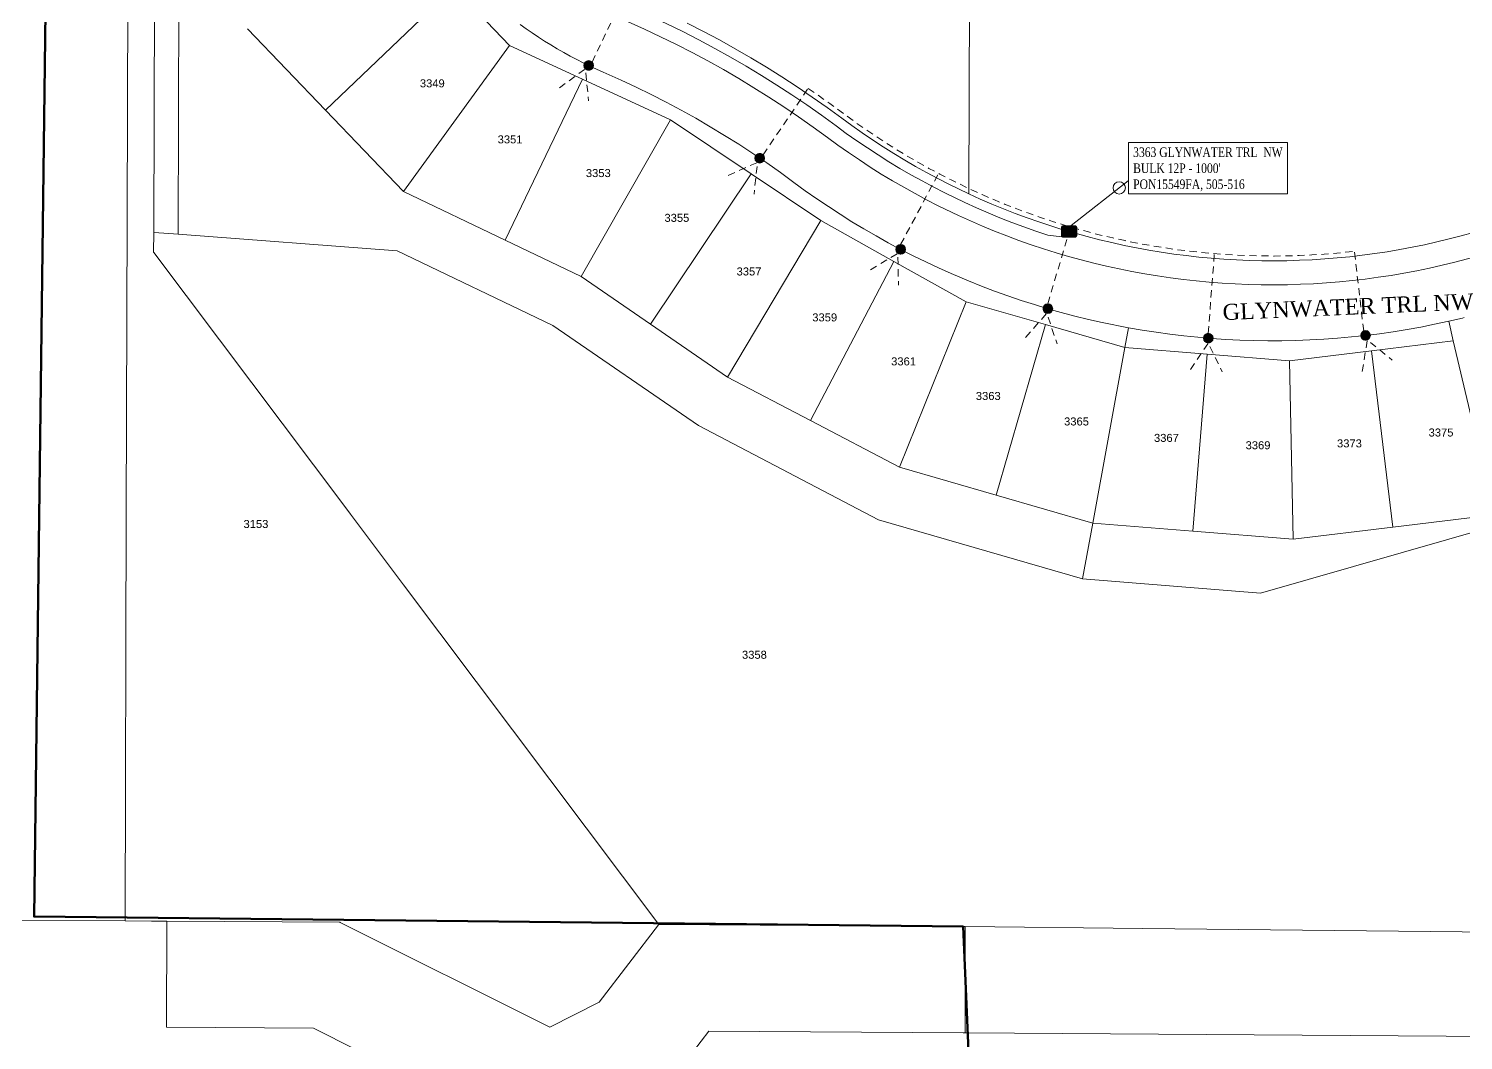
# Model space of a CAD drawing. Header units: feet. Extents: x 865220 to 2774701, y -2240498 to 961524.
# Drawn here: x 2765826 to 2766723, y 955923 to 956555 of the extents above; entities that cross this region are included whole.
import ezdxf
from ezdxf.enums import TextEntityAlignment as Align
from ezdxf.lldxf.tags import DXFTag

# ---------------------------------------------------------------- set-up
doc = ezdxf.new("R2010")
doc.units = ezdxf.units.FT
doc.header["$LTSCALE"] = 0.015
doc.header["$MEASUREMENT"] = 0
doc.linetypes.add('DASHED', pattern=[5, 3, -2])
for name, color, linetype, lineweight in [('144C', 112, '144C', 5), ('DROP BURIED', 7, 'DASHED', 5), ('Parcels', 7, 'Continuous', 0), ('PROP_TEL', 6, 'Continuous', 5), ('Route_3_PSAs', 1, 'Continuous', 100), ('RUNNING LINE (UNDERGROUND)', 10, 'Continuous', 40), ('TAIL', 1, 'MST', 5), ('TERMINALS', 7, 'Continuous', 5)]:
    doc.layers.add(name, color=color, linetype=linetype, lineweight=lineweight)
for name, color, linetype in [('Scott County Addresses', 7, 'Continuous'), ('STREET NAME', 7, 'Continuous'), ('TELEPHONE STRUCT-PROP', 6, 'Continuous')]:
    doc.layers.add(name, color=color, linetype=linetype)
doc.styles.add('Dimensions 100', font='arial.ttf')
doc.styles.add('Line', font='txt.shx', dxfattribs={"height": 3})
doc.styles.add('SIMPLEX', font='times.ttf', dxfattribs={"width": 0.8})
doc.styles.get("Standard").update_dxf_attribs({"font": 'times.ttf'})
doc.styles.add('Utilities', font='arial.ttf', dxfattribs={"height": 2.5})
tags = doc.linetypes.add('144C', pattern='A,80,-5,["144C",Line,S=1.5,R=0,X=0,Y=-1.5],-24', length=109).pattern_tags.tags
tags[6] = DXFTag(74, 10)
tags = doc.linetypes.add('MST', pattern='A,5,-5,5,-5,["TAIL",Line,S=1.5,R=0,X=0,Y=-1.5],-20', length=40).pattern_tags.tags
tags[10] = DXFTag(74, 10)

# ---------------------------------------------------------------- blocks, each defined once
blk = doc.blocks.new('ACMAP_ANN_TEMPLATE_Scott County Address')
at = {"layer": 'Scott County Addresses', "style": 'Dimensions 100'}
blk.add_attdef('ScottCountyAddress', (0, 0), '', height=50, dxfattribs=at)
blk = doc.blocks.new('NEW HH')
at = {"ltscale": 40, "true_color": 0xffffff}
h = blk.add_hatch(color=7, dxfattribs=at)
h.dxf.hatch_style = 1
h.paths.add_polyline_path([(-0.061, -0.031, 0.414214), (-0.046, -0.046), (0.046, -0.046, 0.414214), (0.061, -0.031), (0.061, 0.031, 0.414214), (0.046, 0.046), (-0.046, 0.046, 0.414214), (-0.061, 0.031)])
at = {"layer": 'RUNNING LINE (UNDERGROUND)', "color": 6, "lineweight": 0, "const_width": 0.005, "flags": 128}
blk.add_lwpolyline([(-0.061, 0.031), (-0.061, -0.031, 0.414214), (-0.046, -0.046), (0.046, -0.046, 0.414214), (0.061, -0.031), (0.061, 0.031, 0.414214), (0.046, 0.046), (-0.046, 0.046, 0.414214)], format="xyb", close=True, dxfattribs=at)
at = {"layer": 'TELEPHONE STRUCT-PROP', "color": 18, "true_color": 0x000000, "style": 'Utilities'}
blk.add_text('HH', height=0.05, dxfattribs=at).set_placement((0, 0), align=Align.MIDDLE_CENTER)
blk = doc.blocks.new('Proposed FlowerPot')
at = {"lineweight": 5, "ltscale": 100, "true_color": 0xffffff}
h = blk.add_hatch(color=7, dxfattribs=at)
h.dxf.hatch_style = 1
h.paths.add_polyline_path([(-0.06, 0, 0.414214), (0, -0.06, 0.414214), (0.06, 0, 0.414214), (0, 0.06, 0.414214)])
at = {"lineweight": 5, "ltscale": 100}
blk.add_circle((0, 0), 0.0604, dxfattribs=at)
at = {"layer": 'RUNNING LINE (UNDERGROUND)', "color": 6, "lineweight": 5, "const_width": 0.00907, "flags": 128}
blk.add_lwpolyline([(-0.06, 0, -0.414214), (0, 0.06, -0.414214), (0.06, 0, -0.414214), (0, -0.06, -0.414214), (-0.06, 0)], format="xyb", dxfattribs=at)
at = {"color": 18, "linetype": 'ByBlock', "lineweight": 5, "ltscale": 100, "true_color": 0x000000, "style": 'Dimensions 100'}
blk.add_text('F', height=0.0744, dxfattribs=at).set_placement((-0.029, -0.037))
blk = doc.blocks.new('TERMINAL')
at = {"lineweight": 5, "ltscale": 0.5, "flags": 128}
blk.add_lwpolyline([(-0.07, -0.65), (-0.07, 44.75)], dxfattribs=at)
at = {"lineweight": 5, "ltscale": 0.5}
blk.add_circle((-0.07, 37.61), 3.83, dxfattribs=at)

msp = doc.modelspace()

# ---------------------------------------------------------------- linework, layer by layer
at = {"layer": 'DROP BURIED', "lineweight": 5, "ltscale": 100, "flags": 128}
for points in [[(2766178.29, 956534.44), (2766199.91, 956579.68)], [(2766157.85, 956518.39), (2766174.02, 956530.16), (2766176.13, 956510.27)], [(2766285.19, 956476.51), (2766313.25, 956517.92)], [(2766313.25, 956517.92), (2766317.5, 956515.04), (2766326.83, 956508.48), (2766336.02, 956501.77), (2766342.36, 956497.14), (2766348.77, 956492.63), (2766355.24, 956488.24), (2766361.8, 956483.97), (2766368.43, 956479.8), (2766375.13, 956475.76), (2766381.9, 956471.83), (2766388.73, 956468.02), (2766395.63, 956464.33), (2766402.59, 956460.77), (2766414.92, 956454.82), (2766422.04, 956451.59), (2766429.23, 956448.49), (2766436.46, 956445.51), (2766443.75, 956442.65), (2766451.09, 956439.93), (2766458.47, 956437.33), (2766465.9, 956434.87), (2766473.37, 956432.53), (2766480.87, 956430.32), (2766488.42, 956428.25), (2766496, 956426.3), (2766503.62, 956424.49), (2766511.26, 956422.82), (2766518.93, 956421.27), (2766526.63, 956419.86), (2766534.35, 956418.59), (2766542.09, 956417.45), (2766549.86, 956416.44), (2766557.63, 956415.57), (2766565.43, 956414.84), (2766573.23, 956414.24), (2766581.04, 956413.78), (2766588.86, 956413.46), (2766596.68, 956413.27), (2766604.51, 956413.22), (2766612.34, 956413.31), (2766620.16, 956413.53), (2766627.98, 956413.89), (2766635.79, 956414.38), (2766643.59, 956415.01), (2766651.38, 956415.78), (2766654.6, 956416.15)], [(2766263.3, 956463.63), (2766281.59, 956471.73), (2766279.45, 956451.84)], [(2766371.06, 956420.4), (2766394.79, 956464.79)], [(2766463.04, 956383.34), (2766477.17, 956431.41)], [(2766352.18, 956404.58), (2766369.3, 956414.92), (2766369.7, 956394.93)], [(2766563.26, 956364.88), (2766567.07, 956414.72)], [(2766660.38, 956366.38), (2766654.6, 956416.15)], [(2766449.15, 956362.36), (2766462.37, 956377.37), (2766468.76, 956358.41)], [(2766659.5, 956341.01), (2766662.6, 956360.77), (2766678.16, 956348.2)], [(2766552.08, 956342.25), (2766563.23, 956358.85), (2766572.04, 956340.89)]]:
    msp.add_lwpolyline(points, dxfattribs=at)
at = {"layer": 'Parcels', "lineweight": 5}
for p, q in [((2765890.16, 957246.79), (2765887.81, 956437.52)), ((2766414.53, 956736.17), (2766413.65, 956452.1)), ((2765905.24, 956714.28), (2765904.37, 956427.96)), ((2765919.61, 956426.81), (2765920.32, 956655.8)), ((2766091.97, 956581.15), (2766011.78, 956504.42)), ((2766091.97, 956581.15), (2766126.67, 956544.89)), ((2766137.12, 956555.29), (2766133.38, 956558)), ((2765963.08, 956555.31), (2766011.78, 956504.42)), ((2766140.91, 956552.64), (2766137.12, 956555.29)), ((2766144.75, 956550.06), (2766140.91, 956552.64)), ((2766148.64, 956547.55), (2766144.75, 956550.06)), ((2766126.67, 956544.89), (2766060.49, 956453.52)), ((2766126.67, 956544.89), (2766126.67, 956544.89)), ((2766126.67, 956544.89), (2766172.21, 956523.78)), ((2766152.56, 956545.11), (2766148.64, 956547.55)), ((2766156.53, 956542.73), (2766152.56, 956545.11)), ((2766160.54, 956540.42), (2766156.53, 956542.73)), ((2766164.59, 956538.19), (2766160.54, 956540.42)), ((2766168.67, 956536.02), (2766164.59, 956538.19)), ((2766172.8, 956533.93), (2766168.67, 956536.02)), ((2766176.96, 956531.91), (2766172.8, 956533.93)), ((2766185.18, 956528.18), (2766176.96, 956531.91)), ((2766124.03, 956423.11), (2766172.21, 956523.78)), ((2766172.21, 956523.78), (2766124.03, 956423.11)), ((2766172.21, 956523.78), (2766172.21, 956523.78)), ((2766172.21, 956523.78), (2766227.28, 956498.24)), ((2766196.38, 956523.18), (2766185.18, 956528.18)), ((2766205.87, 956518.73), (2766196.38, 956523.18)), ((2766215.28, 956514.12), (2766205.87, 956518.73)), ((2766224.61, 956509.34), (2766215.28, 956514.12)), ((2766060.49, 956453.52), (2766011.78, 956504.42)), ((2766233.85, 956504.39), (2766224.61, 956509.34)), ((2766243.01, 956499.29), (2766233.85, 956504.39)), ((2766227.28, 956498.24), (2766171.46, 956400.41)), ((2766227.28, 956498.24), (2766227.28, 956498.24)), ((2766277.62, 956464.49), (2766227.28, 956498.24)), ((2766252.08, 956494.03), (2766243.01, 956499.29)), ((2766261.05, 956488.61), (2766252.08, 956494.03)), ((2766269.93, 956483.04), (2766261.05, 956488.61)), ((2766278.71, 956477.31), (2766269.93, 956483.04)), ((2766287.39, 956471.43), (2766278.71, 956477.31)), ((2766295.96, 956465.4), (2766287.39, 956471.43)), ((2766277.62, 956464.49), (2766214.7, 956370.65)), ((2766277.62, 956464.49), (2766277.62, 956464.49)), ((2766321.11, 956435.33), (2766277.62, 956464.49)), ((2766277.62, 956464.49), (2766321.11, 956435.33)), ((2766304.43, 956459.22), (2766295.96, 956465.4)), ((2766311.5, 956454.06), (2766304.43, 956459.22)), ((2766060.49, 956453.52), (2766124.03, 956423.11)), ((2766124.03, 956423.11), (2766060.49, 956453.52)), ((2766318.66, 956449.02), (2766311.5, 956454.06)), ((2766325.9, 956444.12), (2766318.66, 956449.02)), ((2766333.23, 956439.33), (2766325.9, 956444.12)), ((2765887.81, 956437.52), (2765887.27, 956252.34)), ((2765887.81, 956437.52), (2765887.81, 956437.52)), ((2766262.96, 956337.43), (2766321.11, 956435.33)), ((2766321.11, 956435.33), (2766321.11, 956435.33)), ((2766366.83, 956409.83), (2766321.11, 956435.33)), ((2766321.11, 956435.33), (2766366.83, 956409.83)), ((2766340.64, 956434.68), (2766333.23, 956439.33)), ((2766348.13, 956430.16), (2766340.64, 956434.68)), ((2765904.33, 956415.64), (2765904.37, 956427.96)), ((2765904.37, 956427.96), (2765904.6, 956427.94)), ((2765904.6, 956427.94), (2765904.37, 956427.96)), ((2765904.6, 956427.94), (2765919.61, 956426.81)), ((2765919.61, 956426.81), (2765904.6, 956427.94)), ((2766056.42, 956416.48), (2765919.61, 956426.81)), ((2766124.03, 956423.11), (2766171.46, 956400.41)), ((2766171.46, 956400.41), (2766124.03, 956423.11)), ((2766355.7, 956425.76), (2766348.13, 956430.16)), ((2766363.34, 956421.51), (2766355.7, 956425.76)), ((2765904.33, 956415.64), (2765904.56, 956415.34)), ((2765965.68, 956333.95), (2765904.56, 956415.34)), ((2765904.56, 956415.34), (2765965.68, 956333.95)), ((2766056.42, 956416.48), (2766153.77, 956369.89)), ((2766371.06, 956417.38), (2766363.34, 956421.51)), ((2766378.85, 956413.39), (2766371.06, 956417.38)), ((2766366.83, 956409.83), (2766314.7, 956310.32)), ((2766366.83, 956409.83), (2766366.83, 956409.83)), ((2766411.94, 956384.68), (2766366.83, 956409.83)), ((2766386.71, 956409.54), (2766378.85, 956413.39)), ((2766394.63, 956405.82), (2766386.71, 956409.54)), ((2766402.62, 956402.24), (2766394.63, 956405.82)), ((2766171.46, 956400.41), (2766214.7, 956370.65)), ((2766214.7, 956370.65), (2766171.46, 956400.41)), ((2766413.5, 956397.64), (2766402.62, 956402.24)), ((2766421.62, 956394.39), (2766413.5, 956397.64)), ((2766429.81, 956391.29), (2766421.62, 956394.39)), ((2766438.04, 956388.33), (2766429.81, 956391.29)), ((2766446.33, 956385.51), (2766438.04, 956388.33)), ((2766370.36, 956281.16), (2766411.94, 956384.68)), ((2766411.94, 956384.68), (2766411.94, 956384.68)), ((2766461.54, 956370.34), (2766411.94, 956384.68)), ((2766454.66, 956382.84), (2766446.33, 956385.51)), ((2766463.04, 956380.31), (2766454.66, 956382.84)), ((2766471.46, 956377.93), (2766463.04, 956380.31)), ((2766153.77, 956369.89), (2766244.73, 956307.28)), ((2766214.7, 956370.65), (2766262.96, 956337.43)), ((2766430.71, 956263.72), (2766461.54, 956370.34)), ((2766461.54, 956370.34), (2766430.71, 956263.72)), ((2766461.54, 956370.34), (2766461.54, 956370.34)), ((2766511.12, 956356), (2766461.54, 956370.34)), ((2766461.54, 956370.34), (2766511.12, 956356)), ((2766479.92, 956375.7), (2766471.46, 956377.93)), ((2766488.42, 956373.62), (2766479.92, 956375.7)), ((2766496.96, 956371.68), (2766488.42, 956373.62)), ((2766513.38, 956368.4), (2766496.96, 956371.68)), ((2766704.71, 956370.54), (2766696.13, 956368.85)), ((2766713.5, 956372.43), (2766704.71, 956370.54)), ((2766722.02, 956374.42), (2766713.5, 956372.43)), ((2766716.38, 956360.18), (2766713.5, 956372.43)), ((2766713.5, 956372.43), (2766713.5, 956372.43)), ((2766723.23, 956374.73), (2766722.02, 956374.42)), ((2766513.38, 956368.4), (2766511.12, 956356)), ((2766511.12, 956356), (2766513.38, 956368.4)), ((2766522, 956366.9), (2766513.38, 956368.4)), ((2766513.38, 956368.4), (2766513.38, 956368.4)), ((2766530.65, 956365.55), (2766522, 956366.9)), ((2766539.32, 956364.35), (2766530.65, 956365.55)), ((2766548.01, 956363.31), (2766539.32, 956364.35)), ((2766556.71, 956362.42), (2766548.01, 956363.31)), ((2766565.43, 956361.67), (2766556.71, 956362.42)), ((2766574.16, 956361.09), (2766565.43, 956361.67)), ((2766582.9, 956360.65), (2766574.16, 956361.09)), ((2766591.65, 956360.37), (2766582.9, 956360.65)), ((2766600.4, 956360.23), (2766591.65, 956360.37)), ((2766617.9, 956360.43), (2766609.15, 956360.26)), ((2766626.65, 956360.76), (2766617.9, 956360.43)), ((2766635.38, 956361.24), (2766626.65, 956360.76)), ((2766644.11, 956361.87), (2766635.38, 956361.24)), ((2766652.83, 956362.65), (2766644.11, 956361.87)), ((2766661.53, 956363.59), (2766652.83, 956362.65)), ((2766670.21, 956364.68), (2766661.53, 956363.59)), ((2766678.87, 956365.92), (2766670.21, 956364.68)), ((2766687.51, 956367.31), (2766678.87, 956365.92)), ((2766696.13, 956368.85), (2766687.51, 956367.31)), ((2766491.06, 956246.27), (2766511.12, 956356)), ((2766562.58, 956351.87), (2766511.12, 956356)), ((2766511.12, 956356), (2766511.12, 956356)), ((2766553.69, 956241.24), (2766562.58, 956351.87)), ((2766562.58, 956351.87), (2766614.04, 956347.73)), ((2766562.58, 956351.87), (2766562.58, 956351.87)), ((2766609.15, 956360.26), (2766600.4, 956360.23)), ((2766665.29, 956353.97), (2766614.04, 956347.73)), ((2766665.29, 956353.97), (2766716.38, 956360.18)), ((2766665.29, 956353.97), (2766678.69, 956243.79)), ((2766741.95, 956251.49), (2766716.38, 956360.18)), ((2766614.04, 956347.73), (2766614.04, 956347.73)), ((2766614.04, 956347.73), (2766616.32, 956236.21)), ((2766023.1, 956257.47), (2765965.68, 956333.95)), ((2765965.68, 956333.95), (2766023.1, 956257.47)), ((2766314.7, 956310.32), (2766262.96, 956337.43)), ((2766357.18, 956248.37), (2766244.73, 956307.28)), ((2766314.7, 956310.32), (2766370.36, 956281.16)), ((2766370.36, 956281.16), (2766430.71, 956263.72)), ((2766430.71, 956263.72), (2766491.06, 956246.27)), ((2766023.1, 956257.47), (2766027.26, 956251.94)), ((2765887.27, 956252.34), (2765886.53, 955997.62)), ((2766060.52, 956207.67), (2766027.26, 956251.94)), ((2766027.26, 956251.94), (2766060.52, 956207.67)), ((2766357.18, 956248.37), (2766484.7, 956211.5)), ((2766484.7, 956211.5), (2766357.18, 956248.37)), ((2766491.06, 956246.27), (2766484.7, 956211.5)), ((2766484.7, 956211.5), (2766491.06, 956246.27)), ((2766553.69, 956241.24), (2766491.06, 956246.27)), ((2766743.52, 956244.8), (2766595.99, 956202.56)), ((2766678.69, 956243.79), (2766616.32, 956236.21)), ((2766741.95, 956251.49), (2766678.69, 956243.79)), ((2766678.69, 956243.79), (2766678.69, 956243.79)), ((2766553.69, 956241.24), (2766616.32, 956236.21)), ((2766595.99, 956202.56), (2766484.7, 956211.5)), ((2766219.96, 955995.47), (2766060.52, 956207.67)), ((2766060.52, 956207.67), (2766219.96, 955995.47)), ((2765103.21, 956003.04), (2765886.53, 955997.62)), ((2765903.05, 955997.6), (2765886.53, 955997.62)), ((2765886.53, 955997.62), (2765886.53, 955997.62)), ((2765903.05, 955997.6), (2765912.54, 955997.53)), ((2765912.54, 955997.53), (2765903.05, 955997.6)), ((2765912.32, 955931.23), (2765912.54, 955997.23)), ((2765912.54, 955997.53), (2766020.74, 955996.81)), ((2765912.54, 955997.53), (2765912.54, 955997.23)), ((2765912.54, 955997.23), (2765912.54, 955997.53)), ((2766020.8, 955996.78), (2766020.74, 955996.81)), ((2766020.74, 955996.81), (2766020.74, 955996.81)), ((2766151.82, 955931.2), (2766020.8, 955996.78)), ((2766182.8, 955946.94), (2766219.75, 955995.2)), ((2766219.75, 955995.2), (2766219.93, 955995.43)), ((2766219.93, 955995.43), (2766219.96, 955995.47)), ((2766219.96, 955995.47), (2766410.22, 955994.14)), ((2766410.22, 955994.14), (2766410.94, 955994.14)), ((2766411.46, 955994.13), (2766410.94, 955994.14)), ((2766411.3, 955928.49), (2766411.46, 955992.89)), ((2766522.31, 955992.99), (2766411.46, 955994.13)), ((2766411.46, 955994.13), (2766411.46, 955993.78)), ((2766411.46, 955993.78), (2766411.46, 955994.13)), ((2766411.46, 955992.89), (2766411.46, 955993.78)), ((2766742.78, 955990.73), (2766522.31, 955992.99)), ((2766182.8, 955946.94), (2766151.82, 955931.2)), ((2766182.8, 955946.94), (2766182.8, 955946.94)), ((2765912.32, 955931.23), (2766004.22, 955930.59)), ((2766004.22, 955930.59), (2766150.83, 955857.14)), ((2766224.82, 955894.55), (2766251.28, 955928.85)), ((2766410.11, 955927.73), (2766251.28, 955928.85)), ((2766410.11, 955927.73), (2766410.82, 955927.73)), ((2766410.82, 955927.73), (2766410.11, 955927.73)), ((2766411.29, 955927.73), (2766410.82, 955927.73)), ((2766411.29, 955927.73), (2766411.3, 955928.49)), ((2766412.26, 955927.72), (2766411.29, 955927.73)), ((2766841.98, 955924.69), (2766412.26, 955927.72))]:
    msp.add_line(p, q, dxfattribs=at)
msp.add_lwpolyline([(2766237.68, 956558.81), (2766247.79, 956553.63), (2766257.81, 956548.28), (2766267.72, 956542.75), (2766277.55, 956537.05), (2766287.27, 956531.18), (2766296.88, 956525.15), (2766306.39, 956518.94), (2766315.79, 956512.57), (2766325.08, 956506.04), (2766334.25, 956499.34), (2766340.62, 956494.7), (2766347.06, 956490.16), (2766353.58, 956485.74), (2766360.18, 956481.44), (2766366.85, 956477.25), (2766373.6, 956473.18), (2766380.41, 956469.22), (2766387.29, 956465.39), (2766394.24, 956461.68), (2766401.25, 956458.08), (2766413.65, 956452.1), (2766420.83, 956448.85), (2766428.06, 956445.72), (2766435.34, 956442.72), (2766442.68, 956439.85), (2766450.07, 956437.11), (2766457.5, 956434.49), (2766464.98, 956432.01), (2766472.49, 956429.66), (2766480.05, 956427.44), (2766487.65, 956425.35), (2766495.28, 956423.39), (2766502.95, 956421.57), (2766510.64, 956419.88), (2766518.37, 956418.33), (2766526.12, 956416.91), (2766533.89, 956415.62), (2766541.68, 956414.48), (2766549.5, 956413.47), (2766557.33, 956412.59), (2766565.17, 956411.85), (2766573.03, 956411.25), (2766580.89, 956410.79), (2766588.76, 956410.46), (2766596.64, 956410.27), (2766604.52, 956410.22), (2766612.4, 956410.31), (2766620.27, 956410.53), (2766628.14, 956410.89), (2766636, 956411.39), (2766643.86, 956412.02), (2766651.7, 956412.8), (2766659.52, 956413.7), (2766667.33, 956414.75), (2766675.12, 956415.93), (2766682.89, 956417.25), (2766690.63, 956418.7), (2766698.35, 956420.29), (2766706.04, 956422.01), (2766713.69, 956423.87), (2766721.32, 956425.86), (2766728.91, 956427.98)], dxfattribs=at)
at = {"layer": 'Route_3_PSAs', "ltscale": 50, "flags": 128}
msp.add_lwpolyline([(2765847.87, 957447.67), (2768617.23, 957421.73), (2768600.14, 956806.71), (2768477.79, 956145.17), (2768507.84, 955585.08), (2769992.35, 955585.08), (2769862.15, 953817.73), (2766205.47, 950780.91), (2765276.3, 950776.5), (2764380.6, 951883.97), (2763720.61, 951883.97), (2763786.15, 954650.6), (2764381.09, 954801.47), (2766461.24, 954801.47), (2766410.22, 955994.14), (2765829.65, 956000.33), (2765847.87, 957447.67)], dxfattribs=at)
at = {"layer": 'TAIL', "lineweight": 5, "ltscale": 100, "flags": 128}
msp.add_lwpolyline([(2766074.9, 956803.24), (2766073.78, 956730.89, 0.181909), (2766154.47, 956597.22), (2766157.53, 956594.87), (2766160.63, 956592.57), (2766163.77, 956590.33), (2766166.94, 956588.14), (2766170.16, 956586.01), (2766173.41, 956583.94), (2766176.69, 956581.92), (2766180.02, 956579.96), (2766183.37, 956578.06), (2766186.76, 956576.22), (2766190.18, 956574.43), (2766193.63, 956572.71), (2766197.12, 956571.04), (2766202.62, 956568.57), (2766214.71, 956563.17), (2766224.89, 956558.4), (2766234.99, 956553.44), (2766245.01, 956548.32), (2766254.93, 956543.01), (2766264.76, 956537.54), (2766274.49, 956531.89), (2766284.12, 956526.07), (2766293.65, 956520.09), (2766303.07, 956513.94), (2766312.38, 956507.63), (2766321.59, 956501.16), (2766330.72, 956494.5), (2766337.12, 956489.82), (2766343.65, 956485.23), (2766350.26, 956480.75), (2766356.95, 956476.39), (2766363.71, 956472.14), (2766370.54, 956468.01), (2766377.45, 956464.01), (2766384.42, 956460.12), (2766391.46, 956456.36), (2766398.58, 956452.71), (2766411.11, 956446.66), (2766418.4, 956443.36), (2766425.73, 956440.19), (2766433.11, 956437.15), (2766440.54, 956434.24), (2766448.03, 956431.46), (2766455.56, 956428.82), (2766463.13, 956426.3), (2766471.85, 956425.17)], format="xyb", dxfattribs=at)

# ---------------------------------------------------------------- block references
at = {"layer": 'PROP_TEL', "lineweight": 5}
for name, p, xscale, yscale, zscale in [('Proposed FlowerPot', (2766176.16, 956532.3), 50, 50, 50), ('Proposed FlowerPot', (2766283.05, 956474.37), 50, 50, 50), ('NEW HH', (2766476.32, 956428.53), 80, 80, 80), ('Proposed FlowerPot', (2766371.06, 956417.38), 50, 50, 50), ('Proposed FlowerPot', (2766463.04, 956380.31), 50, 50, 50), ('Proposed FlowerPot', (2766563.26, 956361.86), 50, 50, 50), ('Proposed FlowerPot', (2766661.53, 956363.59), 50, 50, 50)]:
    msp.add_blockref(name, p, dxfattribs=dict(at, xscale=xscale, yscale=yscale, zscale=zscale))
at = {"layer": 'Scott County Addresses', "lineweight": 5, "xscale": 0.1, "yscale": 0.1, "zscale": 0.1}
for p, values in [((2766070.68, 956518.64), {'ScottCountyAddress': '3349'}), ((2766119.27, 956483.61), {'ScottCountyAddress': '3351'}), ((2766174.39, 956462.56), {'ScottCountyAddress': '3353'}), ((2766223.5, 956434.59), {'ScottCountyAddress': '3355'}), ((2766268.56, 956401.07), {'ScottCountyAddress': '3357'}), ((2766315.85, 956372.36), {'ScottCountyAddress': '3359'}), ((2766365.13, 956344.86), {'ScottCountyAddress': '3361'}), ((2766418.05, 956323.26), {'ScottCountyAddress': '3363'}), ((2766473.19, 956307.32), {'ScottCountyAddress': '3365'}), ((2766529.37, 956297.05), {'ScottCountyAddress': '3367'}), ((2766586.6, 956292.45), {'ScottCountyAddress': '3369'}), ((2766643.71, 956293.62), {'ScottCountyAddress': '3373'}), ((2766700.92, 956300.42), {'ScottCountyAddress': '3375'}), ((2765960.49, 956243.25), {'ScottCountyAddress': '3153'}), ((2766271.94, 956161.51), {'ScottCountyAddress': '3358'})]:
    msp.add_blockref('ACMAP_ANN_TEMPLATE_Scott County Address', p, dxfattribs=at).add_auto_attribs(values)
at = {"layer": 'TERMINALS', "lineweight": 5, "ltscale": 0.5, "rotation": 308.1121725660389}
msp.add_blockref('TERMINAL', (2766478.09, 956432.54), dxfattribs=at)

# ---------------------------------------------------------------- texts
at = {"layer": 'STREET NAME', "lineweight": 5, "ltscale": 40, "insert": (2766572.01, 956383.1), "char_height": 10, "attachment_point": 1, "rotation": 2.47057}
msp.add_mtext('GLYNWATER TRL NW', dxfattribs=at)

# ---------------------------------------------------------------- next in the draw order: texts
at = {"layer": 'TERMINALS', "lineweight": 5, "ltscale": 0.5, "insert": (2766516.34, 956481.1), "char_height": 6, "attachment_point": 1, "style": 'SIMPLEX', "bg_fill": 19, "box_fill_scale": 1.5, "bg_fill_color": 256, "bg_fill_transparency": 0}
msp.add_mtext("3363 GLYNWATER TRL  NW\\PBULK 12P - 1000'\\PPON15549FA, 505-516", dxfattribs=at)

# ---------------------------------------------------------------- next in the draw order: linework, layer by layer
at = {"layer": '144C', "lineweight": 5, "ltscale": 100, "flags": 128}
msp.add_lwpolyline([(2766072.53, 956804.76), (2766058.23, 956789.04), (2766062.8, 956725.19), (2766065.83, 956720.84), (2766065.91, 956720.27), (2766066.98, 956718.03), (2766067.08, 956717.49), (2766067.19, 956716.94), (2766067.31, 956716.38), (2766067.45, 956715.78), (2766068.46, 956711.89), (2766069.53, 956708.02), (2766070.66, 956704.17), (2766071.84, 956700.44), (2766073.14, 956696.54), (2766074.48, 956692.75), (2766075.88, 956688.99), (2766077.35, 956685.25), (2766078.88, 956681.54), (2766080.48, 956677.86), (2766082.14, 956674.21), (2766083.87, 956670.59), (2766085.65, 956666.99), (2766087.51, 956663.43), (2766089.42, 956659.9), (2766091.39, 956656.41), (2766093.43, 956652.95), (2766095.52, 956649.52), (2766097.68, 956646.14), (2766099.89, 956642.79), (2766102.16, 956639.48), (2766104.49, 956636.21), (2766106.87, 956632.98), (2766109.32, 956629.79), (2766111.81, 956626.65), (2766114.36, 956623.55), (2766116.97, 956620.5), (2766119.63, 956617.49), (2766122.33, 956614.53), (2766125.1, 956611.62), (2766127.91, 956608.75), (2766130.77, 956605.94), (2766133.68, 956603.17), (2766136.63, 956600.46), (2766139.64, 956597.8), (2766142.69, 956595.19), (2766145.78, 956592.63), (2766148.92, 956590.13), (2766152.11, 956587.69), (2766155.33, 956585.3), (2766158.6, 956582.96), (2766161.9, 956580.69), (2766165.25, 956578.47), (2766168.63, 956576.31), (2766172.05, 956574.21), (2766175.51, 956572.17), (2766179, 956570.19), (2766182.53, 956568.27), (2766186.09, 956566.42), (2766189.68, 956564.62), (2766193.34, 956562.88), (2766198.94, 956560.35), (2766210.97, 956554.99), (2766221, 956550.28), (2766230.96, 956545.4), (2766240.84, 956540.34), (2766250.62, 956535.11), (2766260.31, 956529.71), (2766269.9, 956524.14), (2766279.4, 956518.41), (2766288.8, 956512.51), (2766298.09, 956506.45), (2766307.27, 956500.23), (2766316.34, 956493.84), (2766325.41, 956487.23), (2766331.88, 956482.5), (2766338.54, 956477.82), (2766345.28, 956473.25), (2766352.09, 956468.81), (2766358.99, 956464.48), (2766365.96, 956460.27), (2766373, 956456.18), (2766380.11, 956452.22), (2766387.29, 956448.38), (2766394.57, 956444.65), (2766407.29, 956438.51), (2766414.76, 956435.13), (2766422.23, 956431.9), (2766429.76, 956428.8), (2766437.34, 956425.83), (2766444.97, 956423), (2766452.65, 956420.3), (2766460.37, 956417.73), (2766468.14, 956415.3), (2766475.95, 956413.01), (2766483.8, 956410.85), (2766491.68, 956408.83), (2766499.6, 956406.95), (2766507.56, 956405.2), (2766515.54, 956403.59), (2766523.54, 956402.13), (2766531.57, 956400.8), (2766539.63, 956399.62), (2766547.7, 956398.57), (2766555.79, 956397.67), (2766563.9, 956396.91), (2766572.01, 956396.28), (2766580.14, 956395.81), (2766588.27, 956395.47), (2766596.41, 956395.27), (2766604.55, 956395.22), (2766612.69, 956395.31), (2766620.83, 956395.54), (2766628.96, 956395.91), (2766637.08, 956396.43), (2766645.2, 956397.08), (2766653.3, 956397.88), (2766661.38, 956398.82), (2766669.45, 956399.9), (2766677.5, 956401.12), (2766685.53, 956402.48), (2766693.53, 956403.98), (2766701.5, 956405.62), (2766709.44, 956407.4), (2766717.35, 956409.32), (2766725.23, 956411.37), (2766733.07, 956413.57), (2766740.87, 956415.9), (2766748.63, 956418.36), (2766756.34, 956420.96), (2766764.01, 956423.69), (2766771.63, 956426.56), (2766779.2, 956429.56), (2766786.71, 956432.69), (2766794.17, 956435.95), (2766801.57, 956439.35), (2766808.91, 956442.87), (2766816.19, 956446.51), (2766823.4, 956450.29), (2766830.54, 956454.19), (2766837.62, 956458.21), (2766844.62, 956462.36), (2766851.56, 956466.63), (2766858.41, 956471.02), (2766865.19, 956475.53), (2766871.89, 956480.15), (2766878.51, 956484.89), (2766885.04, 956489.75), (2766891.49, 956494.72), (2766897.85, 956499.8), (2766904.13, 956505), (2766912.1, 956511.88), (2767034.28, 956619.71), (2767038.19, 956623.08), (2767041.21, 956625.58), (2767044.29, 956628.04), (2767047.4, 956630.45), (2767050.56, 956632.8), (2767053.76, 956635.09), (2767057, 956637.33), (2767060.28, 956639.51), (2767063.6, 956641.63), (2767066.95, 956643.7), (2767070.33, 956645.71), (2767073.76, 956647.65), (2767077.21, 956649.54), (2767080.7, 956651.37), (2767084.22, 956653.13), (2767087.77, 956654.84), (2767091.35, 956656.48), (2767094.96, 956658.06), (2767098.59, 956659.57), (2767102.25, 956661.03), (2767105.93, 956662.41), (2767109.64, 956663.74), (2767113.37, 956665), (2767117.12, 956666.19), (2767120.9, 956667.32), (2767124.69, 956668.38), (2767128.5, 956669.37), (2767132.32, 956670.3), (2767136.17, 956671.16), (2767140.09, 956671.97), (2767208.35, 956685.42), (2767211.28, 956686.02), (2767214.27, 956686.69), (2767217.25, 956687.42), (2767220.22, 956688.19), (2767223.17, 956689.02), (2767226.1, 956689.9), (2767229.02, 956690.82), (2767231.93, 956691.8), (2767234.81, 956692.83), (2767237.68, 956693.91), (2767240.53, 956695.04), (2767243.36, 956696.22), (2767246.16, 956697.45), (2767248.95, 956698.73), (2767251.71, 956700.06), (2767254.45, 956701.43), (2767257.17, 956702.85), (2767259.86, 956704.32), (2767262.52, 956705.84), (2767265.15, 956707.4), (2767267.76, 956709.01), (2767270.34, 956710.66), (2767272.89, 956712.36), (2767275.42, 956714.1), (2767277.91, 956715.88), (2767280.36, 956717.71), (2767282.79, 956719.58), (2767285.18, 956721.5), (2767287.54, 956723.45), (2767289.87, 956725.45), (2767292.16, 956727.48), (2767294.41, 956729.56), (2767296.63, 956731.68), (2767298.81, 956733.83), (2767300.95, 956736.02), (2767303.06, 956738.25), (2767305.12, 956740.51), (2767307.15, 956742.81), (2767309.13, 956745.15), (2767311.07, 956747.52), (2767312.97, 956749.92), (2767314.83, 956752.36), (2767316.65, 956754.82), (2767318.42, 956757.32), (2767320.15, 956759.85), (2767321.84, 956762.41), (2767323.48, 956765), (2767325.07, 956767.62), (2767326.62, 956770.26), (2767328.12, 956772.93), (2767329.58, 956775.63), (2767330.99, 956778.35), (2767332.35, 956781.1), (2767333.66, 956783.86), (2767334.92, 956786.66), (2767336.14, 956789.47), (2767337.3, 956792.3), (2767338.42, 956795.16), (2767339.49, 956798.03), (2767340.5, 956800.92), (2767341.47, 956803.83), (2767342.38, 956806.76), (2767342.46, 956807.02), (2767343.24, 956809.69), (2767344.06, 956812.65), (2767344.82, 956815.62), (2767345.25, 956817.43), (2767345.52, 956818.6), (2767346.18, 956821.59), (2767346.78, 956824.6), (2767347.33, 956827.61), (2767347.83, 956830.63), (2767348.28, 956833.67), (2767348.67, 956836.71), (2767349.01, 956839.75), (2767349.29, 956842.8), (2767349.53, 956845.9), (2767349.79, 956850.81), (2767350.5, 956864.71), (2767351.15, 956873.55), (2767351.96, 956882.41), (2767352.92, 956891.26), (2767354.04, 956900.09), (2767355.31, 956908.9), (2767356.73, 956917.68), (2767358.31, 956926.44), (2767360.04, 956935.17), (2767361.92, 956943.87), (2767363.95, 956952.54), (2767366.14, 956961.17), (2767368.47, 956969.75), (2767370.99, 956978.43), (2767372.16, 956982.46), (2767374.23, 956990.32), (2767374.37, 956990.92), (2767374.49, 956991.46), (2767374.6, 956992), (2767374.7, 956992.55), (2767374.79, 956993.11), (2767374.87, 956993.66), (2767374.94, 956994.21), (2767356.47, 957015.33)], dxfattribs=at)

doc.saveas('drawing.dxf')
